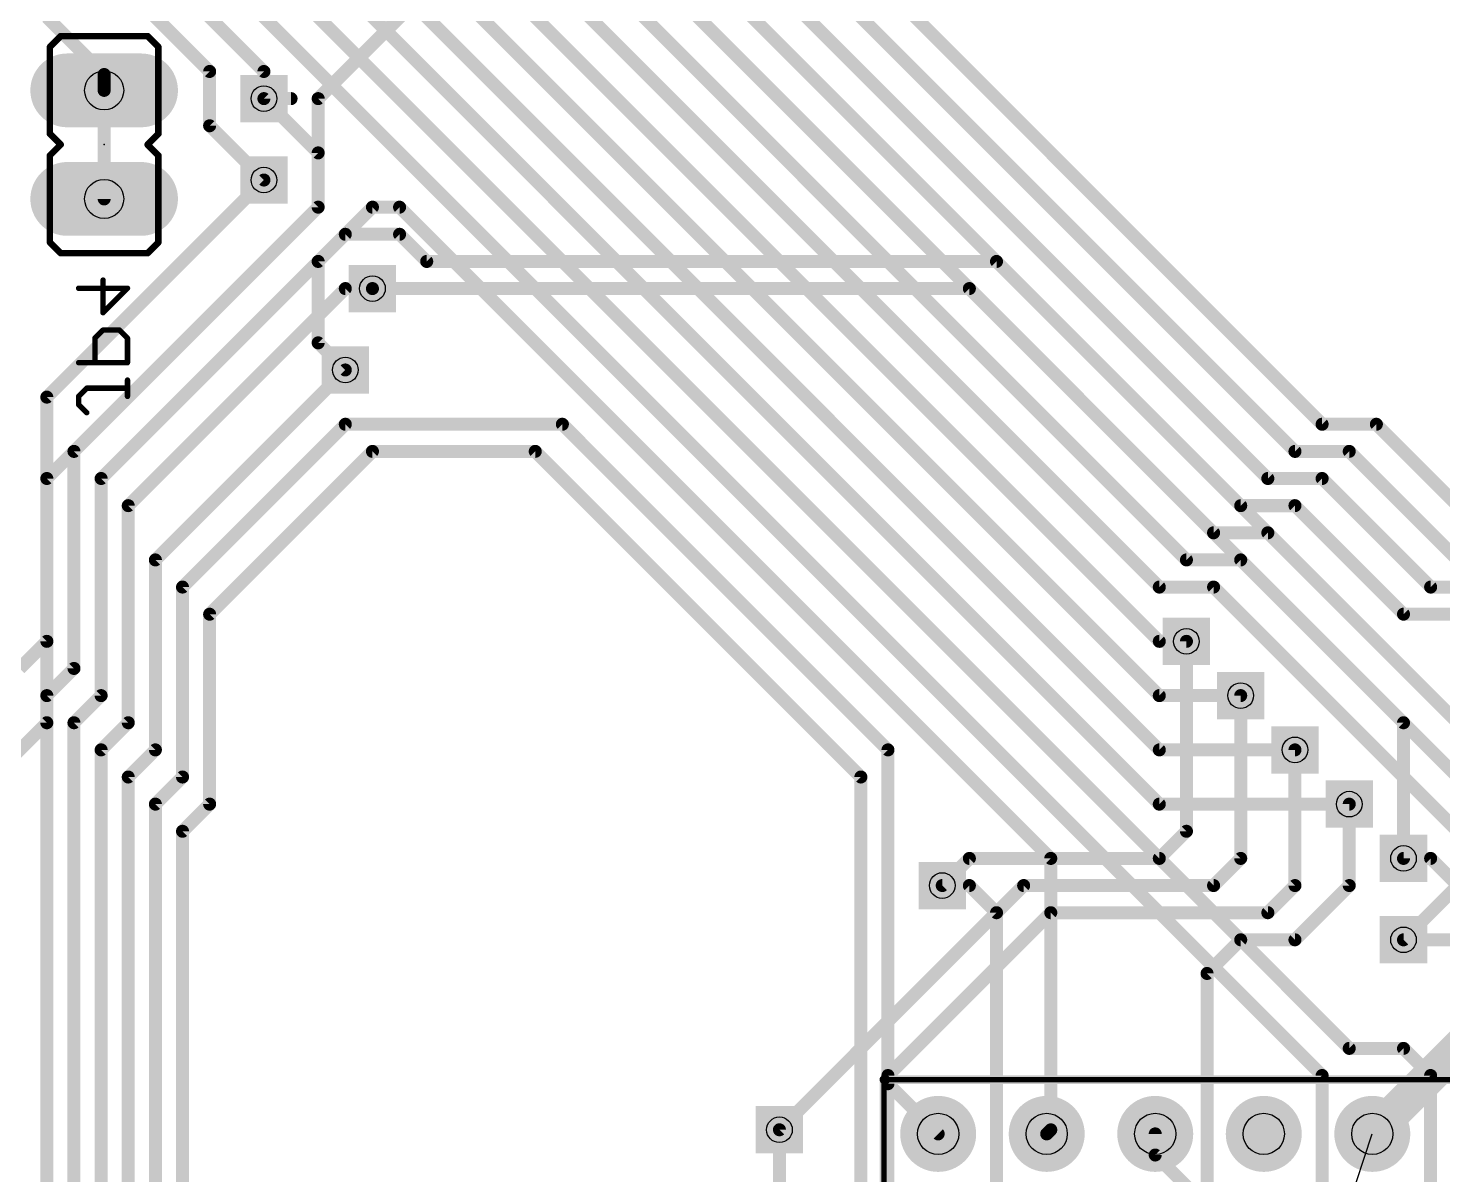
# Model space of a CAD drawing. Extents: x 4 to 288, y -28 to 191.
# Drawn here: x 107.52 to 140.62, y 77.05 to 103.88 of the extents above; entities that cross this region are included whole.
import ezdxf

# ---------------------------------------------------------------- set-up
doc = ezdxf.new("R2010")
doc.units = 0
doc.header["$MEASUREMENT"] = 0
doc.layers.get('0').update_dxf_attribs({"linetype": 'CONTINUOUS'})
for name, color, linetype in [('1', 22, 'CONTINUOUS'), ('16', 175, 'CONTINUOUS'), ('17', 82, 'CONTINUOUS'), ('18', 82, 'CONTINUOUS'), ('19', 53, 'CONTINUOUS'), ('20', 7, 'CONTINUOUS'), ('21', 2, 'CONTINUOUS'), ('22', 3, 'CONTINUOUS'), ('24', 7, 'CONTINUOUS'), ('26', 3, 'CONTINUOUS'), ('29', 253, 'CONTINUOUS'), ('30', 253, 'CONTINUOUS'), ('44', 253, 'CONTINUOUS'), ('51', 253, 'CONTINUOUS'), ('52', 253, 'CONTINUOUS')]:
    doc.layers.add(name, color=color, linetype=linetype)

# ---------------------------------------------------------------- blocks, each defined once
blk = doc.blocks.new('RECT')
blk.add_solid([(-0.5, -0.5), (0.5, -0.5), (-0.5, 0.5), (0.5, 0.5)])
blk = doc.blocks.new('LONGP100')
at = {"const_width": 1}
blk.add_lwpolyline([(-0.5, 0), (0.5, 0)], dxfattribs=at)
at = {"const_width": 0.5}
for points in [[(-0.5, 0.25, 1), (-0.5, -0.25)], [(0.5, -0.25, 1), (0.5, 0.25)]]:
    blk.add_lwpolyline(points, format="xyb", dxfattribs=at)
blk = doc.blocks.new('ROUNDP')
at = {"const_width": 0.5}
blk.add_lwpolyline([(0, -0.25, 1), (0, 0.25, 1), (0, -0.25)], format="xyb", dxfattribs=at)
blk = doc.blocks.new('SQUAREV')
blk.add_solid([(-0.5, -0.5), (0.5, -0.5), (-0.5, 0.5), (0.5, 0.5)])

msp = doc.modelspace()

# ---------------------------------------------------------------- linework, layer by layer
at = {"layer": '1'}
for points, const_width in [([(114.3, 102.235), (120.65, 108.585)], 0.3048), ([(109.22, 106.68), (113.03, 102.87)], 0.3048), ([(108.585, 106.045), (111.76, 102.87)], 0.3048), ([(109.2911, 102.7989), (107.95, 104.14)], 0.3048), ([(109.2911, 102.428), (109.2911, 102.7989)], 0.3048), ([(111.76, 102.87), (111.76, 101.6)], 0.3048), ([(113.03, 102.87), (113.03, 102.235)], 0.3048), ([(114.3, 99.695), (114.3, 102.235)], 0.3048), ([(111.76, 101.6), (113.03, 100.33)], 0.3048), ([(107.95, 93.345), (114.3, 99.695)], 0.3048), ([(114.3, 98.425), (114.935, 99.06)], 0.3048), ([(114.935, 99.06), (116.205, 99.06)], 0.3048), ([(116.205, 99.06), (116.84, 98.425)], 0.3048), ([(114.3, 96.52), (114.3, 98.425)], 0.3048), ([(116.84, 98.425), (130.175, 98.425)], 0.3048), ([(130.175, 98.425), (140.97, 87.63)], 0.3048), ([(115.57, 97.79), (129.54, 97.79)], 0.3048), ([(129.54, 97.79), (139.7, 87.63)], 0.3048), ([(114.935, 95.885), (114.3, 96.52)], 0.3048), ([(107.95, 87.63), (107.95, 93.345)], 0.3048), ([(134.62, 89.535), (134.62, 85.09)], 0.3048), ([(135.89, 88.265), (135.89, 84.455)], 0.3048), ([(105.41, 85.09), (107.95, 87.63)], 0.3048), ([(139.7, 87.63), (139.7, 84.455)], 0.3048), ([(137.16, 86.995), (137.16, 83.82)], 0.3048), ([(138.43, 85.725), (138.43, 83.82)], 0.3048), ([(133.985, 84.455), (134.62, 85.09)], 0.3048), ([(128.905, 83.82), (129.54, 84.455)], 0.3048), ([(129.54, 84.455), (133.985, 84.455)], 0.3048), ([(135.89, 84.455), (135.255, 83.82)], 0.3048), ([(130.81, 83.82), (125.095, 78.105)], 0.3048), ([(135.255, 83.82), (130.81, 83.82)], 0.3048), ([(136.525, 83.185), (137.16, 83.82)], 0.3048), ([(138.43, 83.82), (137.16, 82.55)], 0.3048), ([(140.97, 83.82), (139.7, 82.55)], 0.3048), ([(127.635, 79.375), (131.445, 83.185)], 0.3048), ([(131.445, 83.185), (136.525, 83.185)], 0.3048), ([(135.89, 82.55), (135.1026, 81.7626)], 0.3048), ([(137.16, 82.55), (135.89, 82.55)], 0.3048), ([(135.1026, 81.7626), (135.1026, 76.7956)], 0.3048), ([(142.0305, 81.0692), (138.9698, 78.0085)], 0.8128), ([(127.635, 76.835), (127.635, 79.375)], 0.3048)]:
    msp.add_lwpolyline(points, dxfattribs=dict(at, const_width=const_width))
for points, const_width in [([(109.3673, 102.7989, 1), (109.2149, 102.7989)], 0.1524), ([(111.8362, 102.87, 1), (111.6838, 102.87)], 0.1524), ([(111.7061, 102.8161, 1), (111.8139, 102.9239)], 0.1524), ([(113.1062, 102.87, 1), (112.9538, 102.87)], 0.1524), ([(112.9761, 102.8161, 1), (113.0839, 102.9239)], 0.1524), ([(109.2372, 102.745, 1), (109.345, 102.8528)], 0.1524), ([(109.2149, 102.428, 1), (109.3673, 102.428)], 0.1524), ([(112.9538, 102.235, 1), (113.1062, 102.235)], 0.1524), ([(114.3762, 102.235, 1), (114.2238, 102.235)], 0.1524), ([(114.2461, 102.2889, 1), (114.3539, 102.1811)], 0.1524), ([(111.8139, 101.6539, 1), (111.7061, 101.5461)], 0.1524), ([(111.6838, 101.6, 1), (111.8362, 101.6)], 0.1524), ([(112.9761, 100.2761, 1), (113.0839, 100.3839)], 0.1524), ([(114.2238, 99.695, 1), (114.3762, 99.695)], 0.1524), ([(114.3539, 99.6411, 1), (114.2461, 99.7489)], 0.1524), ([(114.935, 99.1362, 1), (114.935, 98.9838)], 0.1524), ([(114.9889, 99.0061, 1), (114.8811, 99.1139)], 0.1524), ([(116.2589, 99.1139, 1), (116.1511, 99.0061)], 0.1524), ([(116.205, 98.9838, 1), (116.205, 99.1362)], 0.1524), ([(114.3762, 98.425, 1), (114.2238, 98.425)], 0.1524), ([(114.2461, 98.4789, 1), (114.3539, 98.3711)], 0.1524), ([(116.84, 98.5012, 1), (116.84, 98.3488)], 0.1524), ([(116.7861, 98.3711, 1), (116.8939, 98.4789)], 0.1524), ([(130.2289, 98.4789, 1), (130.1211, 98.3711)], 0.1524), ([(130.175, 98.3488, 1), (130.175, 98.5012)], 0.1524), ([(115.57, 97.8662, 1), (115.57, 97.7138)], 0.1524), ([(129.5939, 97.8439, 1), (129.4861, 97.7361)], 0.1524), ([(129.54, 97.7138, 1), (129.54, 97.8662)], 0.1524), ([(114.3539, 96.5739, 1), (114.2461, 96.4661)], 0.1524), ([(114.2238, 96.52, 1), (114.3762, 96.52)], 0.1524), ([(114.8811, 95.8311, 1), (114.9889, 95.9389)], 0.1524), ([(108.0262, 93.345, 1), (107.8738, 93.345)], 0.1524), ([(107.8961, 93.3989, 1), (108.0039, 93.2911)], 0.1524), ([(134.6962, 89.535, 1), (134.5438, 89.535)], 0.1524), ([(135.9662, 88.265, 1), (135.8138, 88.265)], 0.1524), ([(108.0039, 87.5761, 1), (107.8961, 87.6839)], 0.1524), ([(139.7762, 87.63, 1), (139.6238, 87.63)], 0.1524), ([(139.6461, 87.5761, 1), (139.7539, 87.6839)], 0.1524), ([(107.8738, 87.63, 1), (108.0262, 87.63)], 0.1524), ([(137.2362, 86.995, 1), (137.0838, 86.995)], 0.1524), ([(138.5062, 85.725, 1), (138.3538, 85.725)], 0.1524), ([(134.5438, 85.09, 1), (134.6962, 85.09)], 0.1524), ([(134.6739, 85.0361, 1), (134.5661, 85.1439)], 0.1524), ([(129.54, 84.5312, 1), (129.54, 84.3788)], 0.1524), ([(129.5939, 84.4011, 1), (129.4861, 84.5089)], 0.1524), ([(133.9311, 84.5089, 1), (134.0389, 84.4011)], 0.1524), ([(133.985, 84.3788, 1), (133.985, 84.5312)], 0.1524), ([(135.8138, 84.455, 1), (135.9662, 84.455)], 0.1524), ([(135.9439, 84.4011, 1), (135.8361, 84.5089)], 0.1524), ([(139.6238, 84.455, 1), (139.7762, 84.455)], 0.1524), ([(128.8511, 83.8739, 1), (128.9589, 83.7661)], 0.1524), ([(130.81, 83.8962, 1), (130.81, 83.7438)], 0.1524), ([(130.8639, 83.7661, 1), (130.7561, 83.8739)], 0.1524), ([(135.2011, 83.8739, 1), (135.3089, 83.7661)], 0.1524), ([(135.255, 83.7438, 1), (135.255, 83.8962)], 0.1524), ([(137.0838, 83.82, 1), (137.2362, 83.82)], 0.1524), ([(137.2139, 83.7661, 1), (137.1061, 83.8739)], 0.1524), ([(138.3538, 83.82, 1), (138.5062, 83.82)], 0.1524), ([(138.4839, 83.7661, 1), (138.3761, 83.8739)], 0.1524), ([(131.445, 83.2612, 1), (131.445, 83.1088)], 0.1524), ([(131.4989, 83.1311, 1), (131.3911, 83.2389)], 0.1524), ([(136.4711, 83.2389, 1), (136.5789, 83.1311)], 0.1524), ([(136.525, 83.1088, 1), (136.525, 83.2612)], 0.1524), ([(135.89, 82.6262, 1), (135.89, 82.4738)], 0.1524), ([(135.9439, 82.4961, 1), (135.8361, 82.6039)], 0.1524), ([(137.1061, 82.6039, 1), (137.2139, 82.4961)], 0.1524), ([(137.16, 82.4738, 1), (137.16, 82.6262)], 0.1524), ([(139.6461, 82.6039, 1), (139.7539, 82.4961)], 0.1524), ([(135.1788, 81.7626, 1), (135.0264, 81.7626)], 0.1524), ([(135.0487, 81.8165, 1), (135.1565, 81.7087)], 0.1524), ([(127.7112, 79.375, 1), (127.5588, 79.375)], 0.1524), ([(127.5811, 79.4289, 1), (127.6889, 79.3211)], 0.1524), ([(125.0411, 78.1589, 1), (125.1489, 78.0511)], 0.1524), ([(138.8261, 78.1522, 1), (139.1134, 77.8648)], 0.4064)]:
    msp.add_lwpolyline(points, format="xyb", dxfattribs=dict(at, const_width=const_width))
at = {"layer": '16', "const_width": 0.3048}
for points in [[(109.855, 113.665), (133.985, 89.535)], [(109.22, 113.03), (133.985, 88.265)], [(133.985, 86.995), (108.585, 112.395)], [(107.95, 111.76), (133.985, 85.725)], [(138.43, 80.01), (107.315, 111.125)], [(137.795, 79.375), (106.68, 110.49)], [(114.3, 110.49), (133.985, 90.805)], [(116.205, 109.855), (134.62, 91.44)], [(118.745, 108.585), (135.255, 92.075)], [(122.555, 108.585), (137.16, 93.98)], [(123.825, 108.585), (137.795, 94.615)], [(135.89, 92.71), (120.65, 107.95)], [(121.92, 107.95), (136.525, 93.345)], [(109.2911, 99.888), (109.2911, 102.428)], [(113.03, 102.235), (113.665, 102.235)], [(114.3, 100.965), (113.03, 102.235)], [(114.3, 99.695), (114.3, 100.965)], [(107.95, 95.25), (113.03, 100.33)], [(108.585, 93.98), (114.3, 99.695)], [(109.22, 93.345), (115.57, 99.695)], [(115.57, 99.695), (116.205, 99.695)], [(116.205, 99.695), (131.445, 84.455)], [(109.855, 92.71), (114.935, 97.79)], [(114.935, 97.79), (115.57, 97.79)], [(110.49, 91.44), (114.935, 95.885)], [(107.95, 89.535), (107.95, 95.25)], [(111.125, 90.805), (114.935, 94.615)], [(114.935, 94.615), (120.015, 94.615)], [(120.015, 94.615), (127.635, 86.995)], [(137.795, 94.615), (139.065, 94.615)], [(139.065, 94.615), (141.605, 92.075)], [(108.585, 88.9), (108.585, 93.98)], [(111.76, 90.17), (115.57, 93.98)], [(115.57, 93.98), (119.38, 93.98)], [(119.38, 93.98), (127, 86.36)], [(137.16, 93.98), (138.43, 93.98)], [(138.43, 93.98), (140.97, 91.44)], [(109.22, 88.265), (109.22, 93.345)], [(136.525, 93.345), (137.795, 93.345)], [(137.795, 93.345), (140.335, 90.805)], [(109.855, 87.63), (109.855, 92.71)], [(137.16, 92.71), (135.89, 92.71)], [(139.7, 90.17), (137.16, 92.71)], [(135.255, 92.075), (136.525, 92.075)], [(136.525, 92.075), (149.225, 79.375)], [(110.49, 86.995), (110.49, 91.44)], [(134.62, 91.44), (135.89, 91.44)], [(135.89, 91.44), (148.59, 78.74)], [(111.125, 86.36), (111.125, 90.805)], [(133.985, 90.805), (135.255, 90.805)], [(135.255, 90.805), (147.955, 78.105)], [(140.335, 90.805), (163.83, 90.805)], [(111.76, 85.725), (111.76, 90.17)], [(162.56, 90.17), (139.7, 90.17)], [(107.315, 88.9), (107.95, 89.535)], [(133.985, 89.535), (134.62, 89.535)], [(107.95, 88.265), (108.585, 88.9)], [(107.95, 76.835), (107.95, 88.265)], [(108.585, 87.63), (109.22, 88.265)], [(133.985, 88.265), (135.89, 88.265)], [(108.585, 75.565), (108.585, 87.63)], [(109.22, 86.995), (109.855, 87.63)], [(109.22, 74.93), (109.22, 86.995)], [(109.855, 86.36), (110.49, 86.995)], [(127.635, 86.995), (127.635, 79.1832)], [(133.985, 86.995), (137.16, 86.995)], [(109.855, 74.295), (109.855, 86.36)], [(110.49, 85.725), (111.125, 86.36)], [(127, 86.36), (127, 72.39)], [(110.49, 73.66), (110.49, 85.725)], [(111.125, 85.09), (111.76, 85.725)], [(133.985, 85.725), (138.43, 85.725)], [(111.125, 73.025), (111.125, 85.09)], [(131.445, 84.455), (131.445, 78.1037)], [(139.7, 84.455), (140.335, 84.455)], [(140.335, 84.455), (144.145, 80.645)], [(129.54, 83.82), (128.905, 83.82)], [(130.175, 83.185), (129.54, 83.82)], [(130.175, 69.215), (130.175, 83.185)], [(139.7, 82.55), (140.97, 82.55)], [(138.43, 80.01), (139.7, 80.01)], [(139.7, 80.01), (140.335, 79.375)], [(137.795, 79.375), (137.795, 71.12)], [(140.335, 79.375), (140.335, 73.66)], [(127.635, 79.1832), (128.8098, 78.0085)], [(125.095, 78.105), (125.095, 71.755)], [(131.3498, 78.0085), (131.445, 78.1037)], [(133.8897, 78.0085), (133.8897, 77.5145)], [(133.8897, 77.5145), (135.0772, 76.327)]]:
    msp.add_lwpolyline(points, dxfattribs=at)
at = {"layer": '16', "const_width": 0.1524}
for points in [[(109.3673, 102.428, 1), (109.2149, 102.428)], [(113.03, 102.3112, 1), (113.03, 102.1588)], [(113.0839, 102.2889, 1), (112.9761, 102.1811)], [(113.665, 102.1588, 1), (113.665, 102.3112)], [(114.3762, 100.965, 1), (114.2238, 100.965)], [(114.2461, 100.9111, 1), (114.3539, 101.0189)], [(113.0839, 100.2761, 1), (112.9761, 100.3839)], [(109.2149, 99.888, 1), (109.3673, 99.888)], [(114.2238, 99.695, 1), (114.3762, 99.695)], [(114.3539, 99.6411, 1), (114.2461, 99.7489)], [(115.57, 99.7712, 1), (115.57, 99.6188)], [(115.6239, 99.6411, 1), (115.5161, 99.7489)], [(116.2589, 99.7489, 1), (116.1511, 99.6411)], [(116.205, 99.6188, 1), (116.205, 99.7712)], [(114.935, 97.8662, 1), (114.935, 97.7138)], [(114.9889, 97.7361, 1), (114.8811, 97.8439)], [(115.57, 97.7138, 1), (115.57, 97.8662)], [(114.9889, 95.8311, 1), (114.8811, 95.9389)], [(108.0262, 95.25, 1), (107.8738, 95.25)], [(107.8961, 95.3039, 1), (108.0039, 95.1961)], [(114.935, 94.6912, 1), (114.935, 94.5388)], [(114.9889, 94.5611, 1), (114.8811, 94.6689)], [(120.0689, 94.6689, 1), (119.9611, 94.5611)], [(120.015, 94.5388, 1), (120.015, 94.6912)], [(137.795, 94.6912, 1), (137.795, 94.5388)], [(137.7411, 94.5611, 1), (137.8489, 94.6689)], [(139.1189, 94.6689, 1), (139.0111, 94.5611)], [(139.065, 94.5388, 1), (139.065, 94.6912)], [(108.6612, 93.98, 1), (108.5088, 93.98)], [(108.5311, 94.0339, 1), (108.6389, 93.9261)], [(115.57, 94.0562, 1), (115.57, 93.9038)], [(115.6239, 93.9261, 1), (115.5161, 94.0339)], [(119.4339, 94.0339, 1), (119.3261, 93.9261)], [(119.38, 93.9038, 1), (119.38, 94.0562)], [(137.16, 94.0562, 1), (137.16, 93.9038)], [(137.1061, 93.9261, 1), (137.2139, 94.0339)], [(138.4839, 94.0339, 1), (138.3761, 93.9261)], [(138.43, 93.9038, 1), (138.43, 94.0562)], [(109.2962, 93.345, 1), (109.1438, 93.345)], [(109.1661, 93.3989, 1), (109.2739, 93.2911)], [(136.525, 93.4212, 1), (136.525, 93.2688)], [(136.4711, 93.2911, 1), (136.5789, 93.3989)], [(137.8489, 93.3989, 1), (137.7411, 93.2911)], [(137.795, 93.2688, 1), (137.795, 93.4212)], [(109.9312, 92.71, 1), (109.7788, 92.71)], [(109.8011, 92.7639, 1), (109.9089, 92.6561)], [(135.89, 92.7862, 1), (135.89, 92.6338)], [(135.8361, 92.6561, 1), (135.9439, 92.7639)], [(137.2139, 92.7639, 1), (137.1061, 92.6561)], [(137.16, 92.6338, 1), (137.16, 92.7862)], [(135.255, 92.1512, 1), (135.255, 91.9988)], [(135.2011, 92.0211, 1), (135.3089, 92.1289)], [(136.5789, 92.1289, 1), (136.4711, 92.0211)], [(136.525, 91.9988, 1), (136.525, 92.1512)], [(110.5662, 91.44, 1), (110.4138, 91.44)], [(110.4361, 91.4939, 1), (110.5439, 91.3861)], [(134.62, 91.5162, 1), (134.62, 91.3638)], [(134.5661, 91.3861, 1), (134.6739, 91.4939)], [(135.9439, 91.4939, 1), (135.8361, 91.3861)], [(135.89, 91.3638, 1), (135.89, 91.5162)], [(111.2012, 90.805, 1), (111.0488, 90.805)], [(111.0711, 90.8589, 1), (111.1789, 90.7511)], [(133.985, 90.8812, 1), (133.985, 90.7288)], [(133.9311, 90.7511, 1), (134.0389, 90.8589)], [(135.3089, 90.8589, 1), (135.2011, 90.7511)], [(135.255, 90.7288, 1), (135.255, 90.8812)], [(140.335, 90.8812, 1), (140.335, 90.7288)], [(140.2811, 90.7511, 1), (140.3889, 90.8589)], [(111.8362, 90.17, 1), (111.6838, 90.17)], [(111.7061, 90.2239, 1), (111.8139, 90.1161)], [(139.7, 90.2462, 1), (139.7, 90.0938)], [(139.6461, 90.1161, 1), (139.7539, 90.2239)], [(107.8738, 89.535, 1), (108.0262, 89.535)], [(108.0039, 89.4811, 1), (107.8961, 89.5889)], [(133.985, 89.6112, 1), (133.985, 89.4588)], [(133.9311, 89.4811, 1), (134.0389, 89.5889)], [(134.62, 89.4588, 1), (134.62, 89.6112)], [(108.6389, 88.8461, 1), (108.5311, 88.9539)], [(108.5088, 88.9, 1), (108.6612, 88.9)], [(108.0262, 88.265, 1), (107.8738, 88.265)], [(107.8961, 88.3189, 1), (108.0039, 88.2111)], [(109.2739, 88.2111, 1), (109.1661, 88.3189)], [(133.985, 88.3412, 1), (133.985, 88.1888)], [(133.9311, 88.2111, 1), (134.0389, 88.3189)], [(135.89, 88.1888, 1), (135.89, 88.3412)], [(109.1438, 88.265, 1), (109.2962, 88.265)], [(108.6612, 87.63, 1), (108.5088, 87.63)], [(108.5311, 87.6839, 1), (108.6389, 87.5761)], [(109.9089, 87.5761, 1), (109.8011, 87.6839)], [(109.7788, 87.63, 1), (109.9312, 87.63)], [(109.2962, 86.995, 1), (109.1438, 86.995)], [(109.1661, 87.0489, 1), (109.2739, 86.9411)], [(110.4138, 86.995, 1), (110.5662, 86.995)], [(110.5439, 86.9411, 1), (110.4361, 87.0489)], [(127.7112, 86.995, 1), (127.5588, 86.995)], [(127.5811, 86.9411, 1), (127.6889, 87.0489)], [(133.985, 87.0712, 1), (133.985, 86.9188)], [(133.9311, 86.9411, 1), (134.0389, 87.0489)], [(137.16, 86.9188, 1), (137.16, 87.0712)], [(109.9312, 86.36, 1), (109.7788, 86.36)], [(109.8011, 86.4139, 1), (109.9089, 86.3061)], [(111.0488, 86.36, 1), (111.2012, 86.36)], [(111.1789, 86.3061, 1), (111.0711, 86.4139)], [(127.0762, 86.36, 1), (126.9238, 86.36)], [(126.9461, 86.3061, 1), (127.0539, 86.4139)], [(110.5662, 85.725, 1), (110.4138, 85.725)], [(110.4361, 85.7789, 1), (110.5439, 85.6711)], [(111.6838, 85.725, 1), (111.8362, 85.725)], [(111.8139, 85.6711, 1), (111.7061, 85.7789)], [(133.985, 85.8012, 1), (133.985, 85.6488)], [(133.9311, 85.6711, 1), (134.0389, 85.7789)], [(138.43, 85.6488, 1), (138.43, 85.8012)], [(111.2012, 85.09, 1), (111.0488, 85.09)], [(111.0711, 85.1439, 1), (111.1789, 85.0361)], [(131.5212, 84.455, 1), (131.3688, 84.455)], [(131.3911, 84.4011, 1), (131.4989, 84.5089)], [(139.7, 84.5312, 1), (139.7, 84.3788)], [(140.3889, 84.5089, 1), (140.2811, 84.4011)], [(140.335, 84.3788, 1), (140.335, 84.5312)], [(128.905, 83.8962, 1), (128.905, 83.7438)], [(129.5939, 83.8739, 1), (129.4861, 83.7661)], [(129.54, 83.7438, 1), (129.54, 83.8962)], [(130.2512, 83.185, 1), (130.0988, 83.185)], [(130.1211, 83.1311, 1), (130.2289, 83.2389)], [(139.7, 82.6262, 1), (139.7, 82.4738)], [(138.43, 80.0862, 1), (138.43, 79.9338)], [(138.3761, 79.9561, 1), (138.4839, 80.0639)], [(139.7539, 80.0639, 1), (139.6461, 79.9561)], [(139.7, 79.9338, 1), (139.7, 80.0862)], [(137.8712, 79.375, 1), (137.7188, 79.375)], [(137.7411, 79.3211, 1), (137.8489, 79.4289)], [(140.4112, 79.375, 1), (140.2588, 79.375)], [(140.2811, 79.3211, 1), (140.3889, 79.4289)], [(127.6889, 79.2371, 1), (127.5811, 79.1293)], [(127.5588, 79.1832, 1), (127.7112, 79.1832)], [(125.1712, 78.105, 1), (125.0188, 78.105)], [(128.7559, 77.9546, 1), (128.8636, 78.0624)], [(131.2959, 78.0624, 1), (131.4036, 77.9546)], [(131.3688, 78.1037, 1), (131.5212, 78.1037)], [(131.4989, 78.0498, 1), (131.3911, 78.1576)], [(133.9659, 78.0085, 1), (133.8135, 78.0085)], [(133.8135, 77.5145, 1), (133.9659, 77.5145)], [(133.9436, 77.5683, 1), (133.8359, 77.4606)]]:
    msp.add_lwpolyline(points, format="xyb", dxfattribs=at)
at = {"layer": '19'}
msp.add_line((133.8897, 62.7685), (138.9698, 78.0085), dxfattribs=at)
at = {"layer": '20', "const_width": 0.0254}
msp.add_lwpolyline([(71.1264, 186.0347, 2.9429), (202.1142, 186.0347)], format="xyb", dxfattribs=at)
at = {"layer": '21', "const_width": 0.2032}
for points in [[(127.5398, 43.7185), (127.5398, 79.2785)], [(127.5398, 79.2785), (145.3197, 79.2785)]]:
    msp.add_lwpolyline(points, dxfattribs=at)
at = {"layer": '21', "const_width": 0.1016}
for points in [[(127.5906, 79.2785, 1), (127.489, 79.2785)], [(127.5398, 79.3293, 1), (127.5398, 79.2277)]]:
    msp.add_lwpolyline(points, format="xyb", dxfattribs=at)
at = {"layer": '22', "const_width": 0.1524}
for points in [[(108.2751, 103.698), (108.0211, 103.444)], [(108.2751, 103.698), (110.3071, 103.698)], [(110.3071, 103.698), (110.5611, 103.444)], [(108.0211, 101.412), (108.0211, 103.444)], [(110.5611, 101.412), (110.5611, 103.444)], [(108.2751, 101.158), (108.0211, 101.412)], [(110.3071, 101.158), (110.5611, 101.412)], [(108.2751, 101.158), (108.0211, 100.904)], [(108.0211, 98.872), (108.0211, 100.904)], [(110.3071, 101.158), (110.5611, 100.904)], [(110.5611, 98.872), (110.5611, 100.904)], [(108.0211, 98.872), (108.2751, 98.618)], [(110.3071, 98.618), (108.2751, 98.618)], [(110.5611, 98.872), (110.3071, 98.618)]]:
    msp.add_lwpolyline(points, dxfattribs=at)
at = {"layer": '22', "const_width": 0.0762}
for points in [[(108.2751, 103.7361, 1), (108.2751, 103.6599)], [(108.3021, 103.6711, 1), (108.2482, 103.725)], [(110.3341, 103.725, 1), (110.2802, 103.6711)], [(110.3071, 103.6599, 1), (110.3071, 103.7361)], [(108.0592, 103.444, 1), (107.983, 103.444)], [(107.9942, 103.471, 1), (108.0481, 103.4171)], [(110.5992, 103.444, 1), (110.523, 103.444)], [(110.5342, 103.4171, 1), (110.5881, 103.471)], [(108.0481, 101.439, 1), (107.9942, 101.3851)], [(107.983, 101.412, 1), (108.0592, 101.412)], [(110.523, 101.412, 1), (110.5992, 101.412)], [(110.5881, 101.3851, 1), (110.5342, 101.439)], [(108.0592, 100.904, 1), (107.983, 100.904)], [(107.9942, 100.931, 1), (108.0481, 100.8771)], [(108.3021, 101.1311, 1), (108.2482, 101.185)], [(108.2482, 101.1311, 1), (108.3021, 101.185)], [(110.3341, 101.185, 1), (110.2802, 101.1311)], [(110.2802, 101.185, 1), (110.3341, 101.1311)], [(110.5992, 100.904, 1), (110.523, 100.904)], [(110.5342, 100.8771, 1), (110.5881, 100.931)], [(108.0481, 98.899, 1), (107.9942, 98.8451)], [(107.983, 98.872, 1), (108.0592, 98.872)], [(108.2751, 98.6561, 1), (108.2751, 98.5799)], [(108.2482, 98.5911, 1), (108.3021, 98.645)], [(110.2802, 98.645, 1), (110.3341, 98.5911)], [(110.3071, 98.5799, 1), (110.3071, 98.6561)], [(110.523, 98.872, 1), (110.5992, 98.872)], [(110.5881, 98.8451, 1), (110.5342, 98.899)]]:
    msp.add_lwpolyline(points, format="xyb", dxfattribs=at)
at = {"layer": '24'}
msp.add_point((109.2911, 101.158), dxfattribs=at)
at = {"layer": '26', "const_width": 0.127}
for points in [[(109.2655, 97.2254), (109.2655, 97.9881)], [(108.6935, 97.7974), (109.8375, 97.7974)], [(109.8375, 97.7974), (109.2655, 97.2254)], [(109.2655, 96.8187), (109.0748, 96.628)], [(109.0748, 96.628), (109.0748, 96.056)], [(109.6468, 96.8187), (109.2655, 96.8187)], [(109.8375, 96.628), (109.6468, 96.8187)], [(109.8375, 96.056), (109.8375, 96.628)], [(108.6935, 96.056), (109.8375, 96.056)], [(109.8375, 95.2679), (109.8375, 95.6493)], [(108.6935, 95.2679), (108.8842, 95.4586)], [(108.8842, 95.4586), (109.8375, 95.4586)], [(108.6935, 95.0773), (108.6935, 95.2679)], [(108.8842, 94.8866), (108.6935, 95.0773)]]:
    msp.add_lwpolyline(points, dxfattribs=at)
at = {"layer": '26', "const_width": 0.0635}
for points in [[(109.2972, 97.9881, 1), (109.2337, 97.9881)], [(108.6935, 97.8292, 1), (108.6935, 97.7657)], [(109.8599, 97.775, 1), (109.815, 97.8199)], [(109.8375, 97.7657, 1), (109.8375, 97.8292)], [(109.243, 97.2479, 1), (109.2879, 97.203)], [(109.2337, 97.2254, 1), (109.2972, 97.2254)], [(109.1066, 96.628, 1), (109.0431, 96.628)], [(109.0524, 96.6505, 1), (109.0973, 96.6056)], [(109.2655, 96.8504, 1), (109.2655, 96.7869)], [(109.2879, 96.7962, 1), (109.243, 96.8411)], [(109.6693, 96.8411, 1), (109.6244, 96.7962)], [(109.6468, 96.7869, 1), (109.6468, 96.8504)], [(109.8692, 96.628, 1), (109.8057, 96.628)], [(109.815, 96.6056, 1), (109.8599, 96.6505)], [(108.6935, 96.0878, 1), (108.6935, 96.0243)], [(109.0431, 96.056, 1), (109.1066, 96.056)], [(109.8057, 96.056, 1), (109.8692, 96.056)], [(109.8375, 96.0243, 1), (109.8375, 96.0878)], [(109.8692, 95.6493, 1), (109.8057, 95.6493)], [(108.8842, 95.4904, 1), (108.8842, 95.4269)], [(108.9066, 95.4362, 1), (108.8617, 95.4811)], [(109.8375, 95.4269, 1), (109.8375, 95.4904)], [(108.7252, 95.2679, 1), (108.6617, 95.2679)], [(108.671, 95.2904, 1), (108.7159, 95.2455)], [(108.7159, 95.0997, 1), (108.671, 95.0548)], [(108.6617, 95.0773, 1), (108.7252, 95.0773)], [(109.8057, 95.2679, 1), (109.8692, 95.2679)], [(108.8617, 94.8642, 1), (108.9066, 94.9091)]]:
    msp.add_lwpolyline(points, format="xyb", dxfattribs=at)
at = {"layer": '44'}
for centre, radius in [((109.2911, 102.428), 0.4572), ((113.03, 102.235), 0.3), ((113.03, 100.33), 0.3), ((109.2911, 99.888), 0.4572), ((115.57, 97.79), 0.3), ((114.935, 95.885), 0.3), ((134.62, 89.535), 0.3), ((135.89, 88.265), 0.3), ((137.16, 86.995), 0.3), ((138.43, 85.725), 0.3), ((139.7, 84.455), 0.3), ((128.905, 83.82), 0.3), ((139.7, 82.55), 0.3), ((128.8098, 78.0085), 0.4826), ((131.3498, 78.0085), 0.4826), ((133.8897, 78.0085), 0.4826), ((136.4298, 78.0085), 0.4826), ((138.9698, 78.0085), 0.4826), ((125.095, 78.105), 0.3)]:
    msp.add_circle(centre, radius, dxfattribs=at)
at = {"layer": '51', "const_width": 0.0635}
for points in [[(127.5715, 79.2785, 1), (127.508, 79.2785)], [(127.5398, 79.3102, 1), (127.5398, 79.2467)]]:
    msp.add_lwpolyline(points, format="xyb", dxfattribs=at)
at = {"layer": '51', "const_width": 0.127}
for points in [[(127.5398, 43.7185), (127.5398, 79.2785)], [(127.5398, 79.2785), (145.3197, 79.2785)]]:
    msp.add_lwpolyline(points, dxfattribs=at)

# ---------------------------------------------------------------- block references
at = {"layer": '17', "xscale": 1.524, "yscale": 1.524}
for p in [(109.2911, 102.428), (109.2911, 102.428), (109.2911, 99.888), (109.2911, 99.888)]:
    msp.add_blockref('LONGP100', p, dxfattribs=at)
at = {"layer": '17', "xscale": 1.5748, "yscale": 1.5748, "rotation": 180}
for p in [(128.8098, 78.0085), (128.8098, 78.0085), (131.3498, 78.0085), (131.3498, 78.0085), (133.8897, 78.0085), (133.8897, 78.0085), (136.4298, 78.0085), (136.4298, 78.0085), (138.9698, 78.0085), (138.9698, 78.0085)]:
    msp.add_blockref('ROUNDP', p, dxfattribs=at)
at = {"layer": '18', "xscale": 1.108, "yscale": 1.108}
for p in [(113.03, 102.235), (113.03, 102.235), (113.03, 100.33), (113.03, 100.33), (115.57, 97.79), (115.57, 97.79), (114.935, 95.885), (114.935, 95.885), (134.62, 89.535), (134.62, 89.535), (135.89, 88.265), (135.89, 88.265), (137.16, 86.995), (137.16, 86.995), (138.43, 85.725), (138.43, 85.725), (139.7, 84.455), (139.7, 84.455), (128.905, 83.82), (128.905, 83.82), (139.7, 82.55), (139.7, 82.55), (125.095, 78.105), (125.095, 78.105)]:
    msp.add_blockref('SQUAREV', p, dxfattribs=at)
at = {"layer": '29', "xscale": 1.7272, "yscale": 1.7272}
for p in [(109.2911, 102.428), (109.2911, 99.888)]:
    msp.add_blockref('LONGP100', p, dxfattribs=at)
at = {"layer": '29', "xscale": 1.778, "yscale": 1.778, "rotation": 180}
for p in [(128.8098, 78.0085), (131.3498, 78.0085), (133.8897, 78.0085), (136.4298, 78.0085), (138.9698, 78.0085)]:
    msp.add_blockref('ROUNDP', p, dxfattribs=at)
at = {"layer": '30', "xscale": 1.7272, "yscale": 1.7272}
for p in [(109.2911, 102.428), (109.2911, 99.888)]:
    msp.add_blockref('LONGP100', p, dxfattribs=at)
at = {"layer": '30', "xscale": 1.778, "yscale": 1.778, "rotation": 180}
for p in [(128.8098, 78.0085), (131.3498, 78.0085), (133.8897, 78.0085), (136.4298, 78.0085), (138.9698, 78.0085)]:
    msp.add_blockref('ROUNDP', p, dxfattribs=at)
at = {"layer": '52', "xscale": 0.6096, "yscale": 0.6096}
for p in [(109.2911, 102.428), (109.2911, 99.888)]:
    msp.add_blockref('RECT', p, dxfattribs=at)

doc.saveas('drawing.dxf')
